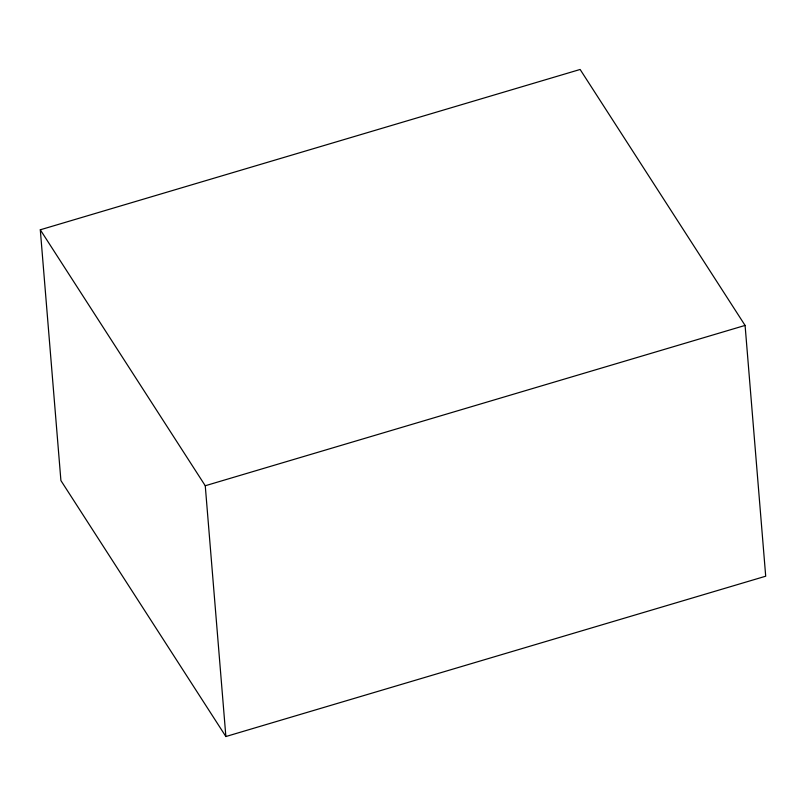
<?xml version="1.0" encoding="UTF-8"?>
<svg xmlns="http://www.w3.org/2000/svg" width="806" height="806" viewBox="0 0 806 806"><rect width="100%" height="100%" fill="white"/><g stroke="black" fill="none" stroke-linecap="round" stroke-linejoin="round"><path stroke-width="1.21" d="M40.3 229.791L580.129 69.467L745.087 325.423L765.7 576.209L225.871 736.533L60.913 480.578L40.3 229.791L205.258 485.746L225.871 736.533M205.258 485.746L745.087 325.423"/></g></svg>
